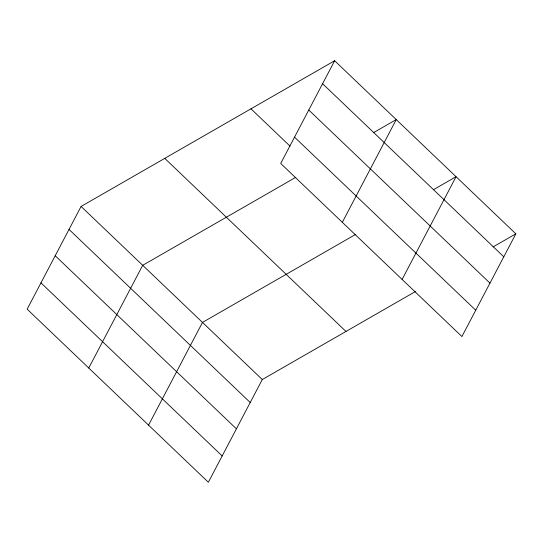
<?xml version="1.0" encoding="UTF-8"?>
<svg xmlns="http://www.w3.org/2000/svg" width="543" height="543" viewBox="0 0 543 543"><rect width="100%" height="100%" fill="white"/><g stroke="black" fill="none" stroke-linecap="round" stroke-linejoin="round"><path stroke-width="0.81" d="M334.644 60.735L280.711 163.457L461.917 336.551L515.85 233.829L334.644 60.735L81.083 206.449L27.15 309.171L208.356 482.265L262.289 379.543L415.368 291.571M88.76 368.025L142.694 265.303L295.772 177.33M148.558 425.142L202.491 322.42L355.57 234.447M342.321 222.311L396.254 119.589L373.503 132.662M402.119 279.428L456.052 176.706L433.3 189.785M493.098 246.902L515.85 233.829M322.583 83.71L503.789 256.798M308.763 110.025L489.969 283.12M294.53 137.141L475.736 310.229M250.968 108.824L290.01 146.115M164.753 158.366L345.966 331.454M81.083 206.449L262.289 379.543M69.015 229.424L250.228 402.519M55.203 255.739L236.409 428.834M40.969 282.855L222.175 455.95"/></g></svg>
